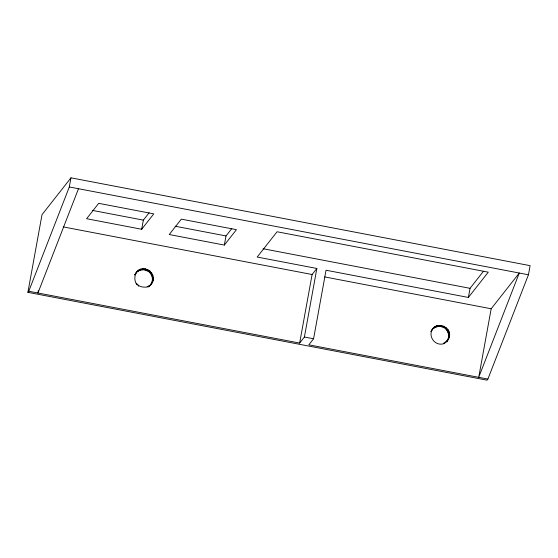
<?xml version="1.0" encoding="UTF-8"?>
<svg xmlns="http://www.w3.org/2000/svg" width="558" height="558" viewBox="0 0 558 558"><rect width="100%" height="100%" fill="white"/><g stroke="black" fill="none" stroke-linecap="round" stroke-linejoin="round"><path stroke-width="0.84" d="M27.9 292.343L42.017 214.663L70.971 177.828L530.1 265.657L528.44 274.787L487.894 379.077L487.029 380.172L27.9 292.343L28.765 291.241L69.311 186.958L70.971 177.828M38.411 290.432L37.944 292.999L78.497 188.716M141.683 229.261L153.785 213.867L98.696 203.328L86.595 218.722L141.683 229.261L143.343 220.131L149.132 212.772M224.337 245.074L236.439 229.68L181.329 219.141L169.234 234.534L224.337 245.074L225.997 235.943L231.786 228.585M28.765 291.241L299.646 343.065L312.103 274.515L316.86 268.468L257.182 257.05L277.061 231.758L488.264 272.164L468.385 297.456L326.039 270.225L313.582 338.769L308.832 344.823L487.894 379.077M299.646 343.065L304.403 337.011L316.86 268.468M468.385 297.456L470.045 288.326L483.472 271.237M491.18 308.769L478.722 377.32L519.268 273.036L491.18 308.769L324.7 276.928M446.47 341.81L448.653 338.678L446.47 341.81C457.427 330.615 437.047 317.369 430.909 331.654L433.092 328.529L439.439 325.335L438.574 326.437L436.196 326.925L437.06 325.83C424.875 330.748 433.001 347.927 444.67 343.421M136.34 283.185C139.005 287.3 144.138 287.656 148.456 286.77C162.901 276.81 141.997 259.233 134.701 275.003L136.884 271.872L143.232 268.684L142.367 269.779L139.988 270.274L140.853 269.172C134.29 271.648 133.376 279.286 136.724 284.643M137.819 271.362L138.684 270.26M150.806 273.845L151.671 272.743L144.801 269.926L142.367 269.779L145.666 268.823L144.801 269.926L147.989 269.591L147.124 270.693L150.032 270.93L149.167 272.025C152.976 275.233 153.534 281.378 150.262 285.159L152.446 282.027L151.581 283.129L153.185 279.718L152.32 280.82L153.304 277.298L152.439 278.393L152.787 274.92L151.922 276.015L151.671 272.743M151.127 284.057L148.456 286.77L149.663 285.696M434.033 328.013L434.898 326.918M447.014 330.503L447.879 329.401L441.008 326.583L438.574 326.437L441.873 325.481L441.008 326.583L444.196 326.249L443.331 327.344L446.247 327.581L445.382 328.683C448.493 331.375 449.539 336.035 447.795 339.773L449.399 336.376L448.534 337.478L449.518 333.949L448.653 335.051L448.995 331.571L448.13 332.673L447.879 329.401M445.2 342.884L447.335 340.715L443.366 343.414M147.159 286.756L149.321 285.668M69.311 186.958L528.44 274.787M92.495 210.408L143.343 220.131M175.128 226.213L225.997 235.943M263.111 248.735L470.045 288.326M63.235 226.904L312.103 274.515M304.403 337.011L313.582 338.769M137.972 284.999L138.565 286.219"/></g></svg>
